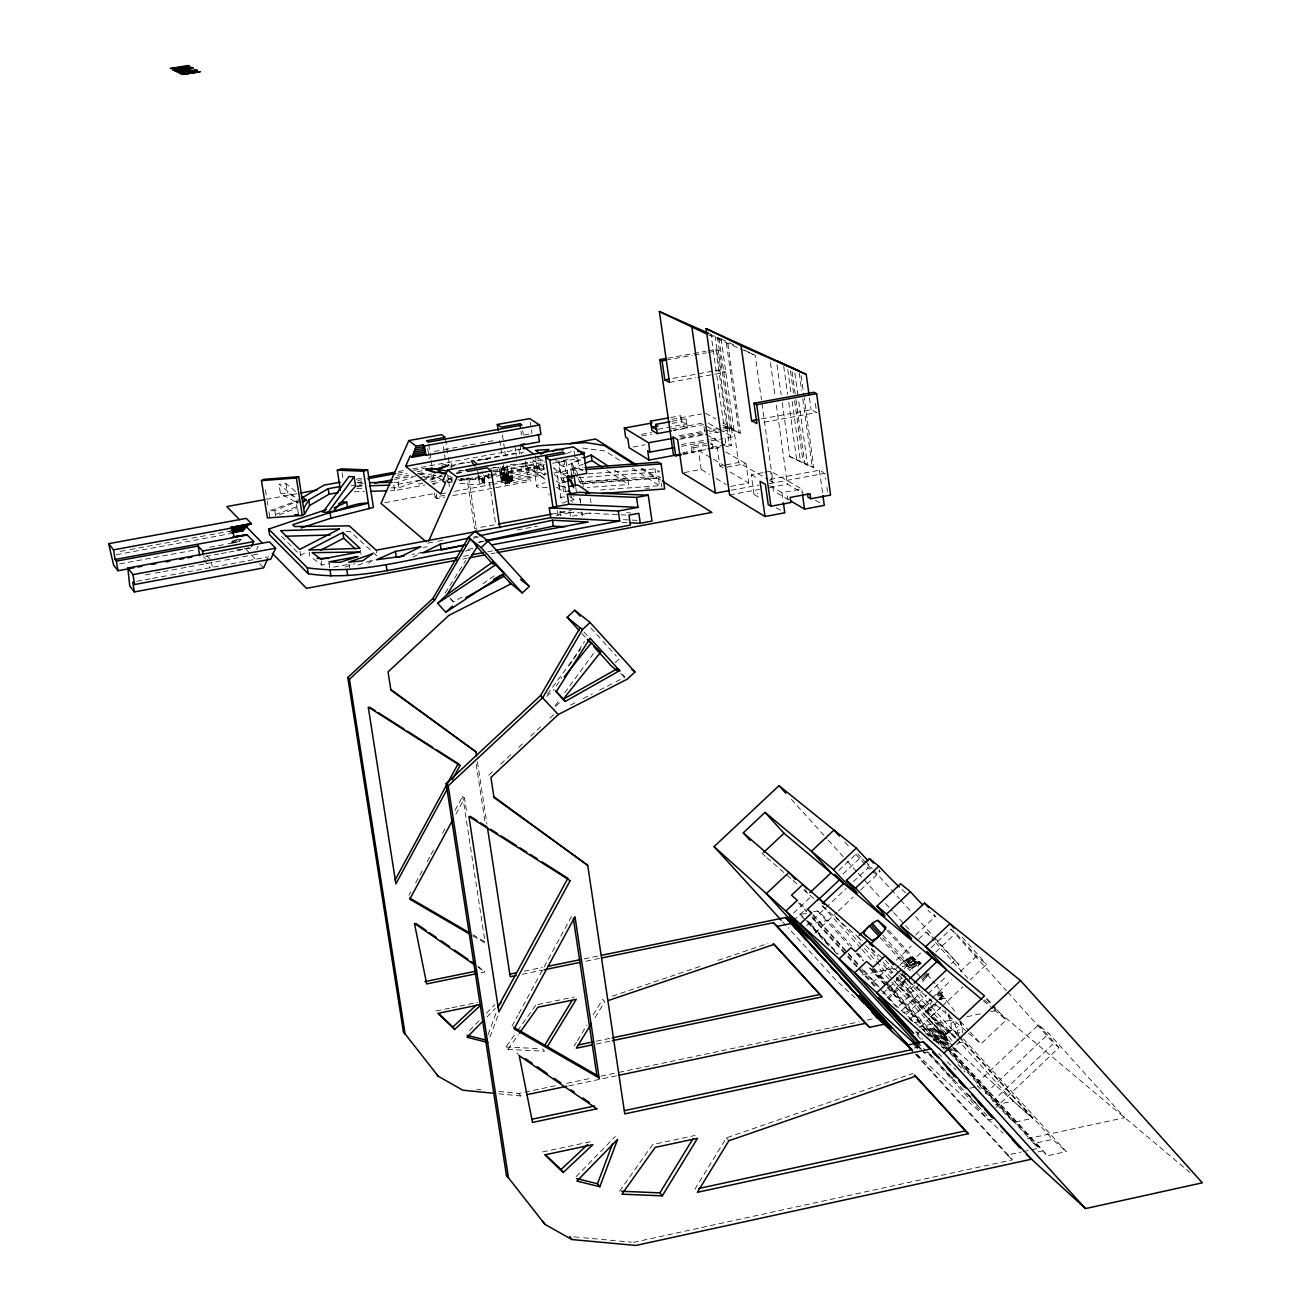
<?xml version="1.0" encoding="UTF-8"?>
<svg xmlns="http://www.w3.org/2000/svg" width="1311" height="1311" viewBox="0 0 1311 1311"><rect width="100%" height="100%" fill="white"/><g stroke="black" fill="none" stroke-linecap="round" stroke-linejoin="round"><path stroke-width="0.75" stroke-dasharray="5 3.75" d="M461.587 481.071L461.603 480.006L458.129 479.728M464.34 479.957L464.356 478.892L458.735 478.318M835.025 916.078L947.05 1039.361L944.739 1033.691L940.593 1032.265C936.283 1028.201 928.975 1027.955 923.173 1029.414L928.499 1035.264M461.488 479.728L461.521 478.662M498.819 467.306L501.638 480.924L505.472 484.038L512.798 480.711L511.126 465.831L542.525 460.063L543.95 469.633A7.358 1.377 79.6 0 1 544.163 474.926L540.394 472.304A7.358 1.36 79.6 0 1 539.329 468.388L537.789 458.539M229.917 530.939L230.408 533.643L116.023 554.75M505.472 484.038L503.899 467.519L502.26 466.355L503.785 476.401A5.899 1.049 79.6 0 1 503.571 480.858L484.136 483.48A5.146 0.901 79.6 0 1 482.579 478.695L482.382 477.384L489.921 475.926M459.915 483.726C464.438 482.628 483.874 488.315 484.349 479.515L481.727 479.957L482.579 477.614L464.356 478.892M451.41 479.842L451.492 478.777L448.362 478.105M500.72 466.945L503.522 480.563L507.373 483.677L505.817 467.175L511.126 465.831M936.529 994.639L940.167 993.23L941.396 993.902L939.725 998.195L941.183 999.785L942.658 997.294L942.33 994.918L937.857 996.098L936.529 994.639L935.169 995.655M488.069 1034.559L496.41 1012.256M489.953 1036.968L498.999 1012.764M888.547 930.171L919.24 964.077L917.176 967.879M256.661 549.358L258.103 546.097M929.106 973.073L922.633 981.595M933.498 1039L940.593 1032.265L945.149 1034.625L926.582 1011.797L931.433 1001.833M408.966 895.266L410.9 891.726M415.685 882.877L422.404 870.488M427.206 861.638L430.074 856.329M431.04 854.559L433.925 849.249M442.544 833.321L445.429 828.028M455.032 810.329L462.701 796.17L464.553 798.153L466.995 814.147M455.9 814.115L464.553 798.153M511.978 1026.202L517.763 1015.55M518.73 1013.764L538.985 976.466M539.952 974.679L571.776 916.061M241.24 538.837L240.142 540.689L232.178 542.656L239.847 541.23M574.3 1045.801L576.398 1042.36M577.446 1040.639L586.902 1025.169M593.211 1014.861L602.667 999.392L604.748 1001.719L593.162 1020.663M694.863 1189.323L726.327 1137.882L912.866 1073.463M445.166 593.014L465.733 560.518M556.29 686.046L561.731 677.459M569.335 665.447L584.559 641.407M619.562 1191.175L652.731 1144.487L694.994 1135.457M542.574 1048.767L544.557 1051.193L507.914 1049.423L505.997 1046.997L516.354 1032.429M517.517 1030.807L535.92 1004.914M507.914 1049.423L518.287 1034.821M555.159 705.744L559.912 699.271M564.664 692.814L594.342 652.354M547.342 694.289L580.675 649.027M942.183 1033.117L923.075 1012.977L943.346 1033.953L949.656 1032.085L941.118 1032.822L944.739 1033.691L942.658 1034.494L945.805 1034.92L944.51 1036.575L946.001 1035.329L945.772 1037.968L946.526 1036.444L947.05 1039.361L946.886 1038.115M935.153 1004.046L926.582 1011.797L923.944 1008.847L931.384 999.851M938.594 999.474L939.725 998.195M576.053 1176.655L615.318 1136.457M469.485 1030.528L480.776 1019.008M486.43 1013.256L494.902 1004.603M486.889 1017.057L495.378 1008.405M910.703 969.566L909.736 970.484L907.736 968.272L914.865 962.946L919.29 961.471L921.305 963.683L916.864 965.158L910.703 969.566L904 961.192L910.965 957.014L919.29 961.471M956.702 1044.801L959.652 1041.999M968.583 1033.183L980.939 1043.933L1006.225 1019.974L996.721 1009.437M976.793 1083.361L1038.476 1024.874L1048.849 1033.445L1124.674 1117.66L1026.71 1138.931M985.298 1093.718L1048.849 1033.445M992.427 1101.519L1053.765 1043.327L1058.96 1047.62L995.95 1107.418M915.586 935.071L935.218 916.536M872.536 982.644L890.382 965.781M896.331 960.16L911.211 946.116M918.65 939.086L926.09 932.055L935.038 939.446L958.898 964.617L955.981 967.387M912.735 967.846L904 961.192L891.021 973.385L881.713 963.143M904.279 968.485L921.846 951.884M904.836 971.009L896.134 979.219L923.944 1008.847M882.811 993.427L902.689 974.647L906.245 977.744M931.056 947.853L950.901 929.106L955.801 933.088L976.58 956.145L986.593 964.306L970.238 979.792M898.15 981.431L906.835 973.221M906.016 978.743L893.971 990.133L887.432 984.332M906.311 978.793L901.935 982.939L896.478 978.17M887.498 997.622L907.441 978.776L912.669 984.545M935.89 951.884L955.801 933.088M901.788 984.627L907.31 979.415M888.039 999.179L907.9 980.399L902.558 974.384M937.545 1001.26L926.992 1011.24L907.212 989.379L913.161 983.758M919.699 984.364L910.932 992.656L908.916 990.428L914.767 984.905M901.739 1010.568L922.19 991.231M951.425 963.601L954.342 960.832M906.147 1014.501L926.664 995.115M928.122 993.722L947.181 975.712M930.531 999.146L922.207 1007.028L897.216 984.512M910.063 1019.057L931.056 999.49M932.236 998.081L951.458 979.907M960.324 971.533L976.58 956.145M951.999 1040.459L926.533 1010.83L934.596 1003.194M919.65 1027.627L940.479 1007.93M941.97 1006.52L962.798 986.822M916.864 1034.526L921.059 1030.544M793.499 913.079L811.902 895.757M838.778 870.455L857.148 853.15L861.065 857.492M793.335 920.764L806.118 908.736M843.022 873.995L860.032 857.968M806.593 925.746L846.119 888.497M853.445 881.598L868.095 867.816L870.963 870.143M814.836 933.137L836.942 912.309M838.417 910.916L853.15 897.035M860.508 890.103L880.025 871.815A23.844 1.245 46.8 0 1 878.78 870.979M927.959 1012.387L936.038 1004.783M546.72 696.37L554.127 689.488M555.733 706.236L560.174 702.09M488.806 775.211L493.297 771.032M500.753 764.067L512.699 752.924M518.681 747.352L524.646 741.78M530.627 736.192L542.574 725.049M550.046 718.084L554.52 713.905M615.301 662.612L619.054 659.105M940.823 1007.372L931.236 1016.058L955.326 1037.28L926.533 1010.83M945.018 1034.821C956.145 1030.495 949.803 1017.205 944.854 1010.502M368.538 563.238L373.422 559.682L356.936 565.533M482.989 583.788L496.066 574.464M958.734 1035.772L954.949 1024.448L956.391 1023.449M948.164 1016.074L949.606 1015.075M949.41 1018.663L950.852 1017.68M956.456 1027.611L957.899 1026.644M501.015 479.17L508.307 475.221L506.816 466.192M950.344 1021.105L951.802 1020.155M957.587 1030.561L959.046 1029.61M950.983 1023.383L952.442 1022.449M958.357 1033.281L959.816 1032.347M505.718 483.087L512.88 478.499L505.751 480.875M501.638 480.924L508.848 477.22L508.307 475.221L500.622 477.778M505.571 483.792L512.863 480.105L507.619 482.743M944.789 1033.838L946.198 1032.986M948.197 1032.675L950.885 1030.839M502.523 477.417L508.078 474.14L539.329 468.388M501.212 479.81L508.57 476.254L502.916 478.826M507.668 480.531L512.814 477.548L505.653 479.465M269.689 516.632L268.804 511.044L274.769 510.602L299.301 500.655L278.981 484.169L285.962 483.661L296.876 492.543M512.863 480.105L505.653 483.48M462.078 597.046L453.344 601.946L449.247 597.488M512.896 479.367L505.751 482.628M540.394 472.304L509.143 478.073L501.834 481.383M508.307 475.221L500.818 478.499M281.504 536.346L300.58 555.307L306.004 552.488M507.472 483.448L512.798 480.711L508.848 477.22L501.425 480.4M512.88 478.499L505.784 481.514M570.531 705.072L575.971 702.27M583.231 698.55L592.293 693.896M599.553 690.176L614.072 682.72M615.875 681.802L624.954 677.148L618.546 670.101M507.554 479.105L512.699 476.499L505.456 477.909M412.867 557.044L421.896 552.57L412.08 554.406M946.64 1033.379L949.623 1031.806M503.522 480.563L509.143 478.073M512.814 477.548L505.718 480.187M539.1 467.273L507.865 473.025L501.982 475.09L508.078 474.14L500.425 477.007M563.664 460.751L558.093 463.16L563.402 466.749L585.394 458.145L580.101 457.047M566.565 453.639L573.989 450.443L574.808 455.949M507.373 477.565L512.552 475.401L543.95 469.633M503.113 479.465L508.848 477.22M577.332 477.204L572.268 468.388L583.051 464.16M568.073 459.047L562.583 461.193L563.402 466.749M572.268 468.388L571.449 462.816L582.231 458.588M279.243 514.83L297.138 507.963L296.253 502.408L280.472 493.51L278.981 484.169M943.723 1035.706L945.805 1034.92M275.294 514.584L297.695 506.39L296.827 500.835L268.804 511.044M430.155 480.039L441.463 475.991M419.881 477.876L431.188 473.845M450.05 467.142L463.242 462.455L469.305 462.406M390.924 487.889L398.937 487.774L423.584 479.007M425.469 478.335L434.957 474.959M394.087 482.301L398.085 482.251L417.045 475.516M418.946 474.844L426.534 472.157M512.699 476.499L505.571 478.695M612.286 996.147L700.713 966.207M718.002 960.357L767.984 943.445M345.039 567.007L354.724 563.746M508.078 474.14L500.261 476.237M499.802 473.812L538.919 466.159M512.552 475.401L505.341 477.106M633.475 1242.369L1012.534 1159.809L916.16 1054.142M883.221 991.591L895.593 1005.193L936.988 1042.229L942.216 1041.016L1047.44 1155.745L1066.351 1151.615L963.454 1038.836M873.126 968.616L1007.127 1115.956L1014.14 1122.282L1032.658 1118.283L958.898 1037.034M947.984 1049.013L1033.871 1143.471L1052.635 1139.39L1066.351 1151.615M915.422 1054.208L1007.405 1155.04L1021.253 1152.041M1023.235 1151.599L1039.049 1148.157L934.35 1034.018L953.359 1029.987L962.012 1037.575M1038.23 1151.861L1042.196 1150.992M969.698 1088.261L975.122 1087.098M995 1105.026L1013.305 1101.093L1032.658 1118.283L950.524 1045.293M992.345 1119.152L988.658 1119.938L927.106 1052.389M473.713 537.018L477.646 536.183M479.203 541.967L483.218 541.115M933.924 1029.02L952.982 1049.98L958.39 1052.307L953.097 1046.457M542.623 1151.943L590.655 1141.701M928.204 1052.323L951.065 1077.429L956.456 1076.282M914.472 1022.678L920.24 1021.466L885.925 983.725M918.913 1026.857L952.868 1019.679M966.862 1016.73L980.841 1013.78M990.821 1011.666L996.819 1010.404L992.837 1005.996M933.235 1039.656L939.25 1038.394M933.17 1040.606L942.92 1038.541L949 1043.949M958.669 1042.999L966.338 1041.376M498.835 1091.457L518.779 1093.456L556.831 1085.442M566.844 1083.328L590.884 1078.281M600.897 1076.167L616.924 1072.791M618.923 1072.382L859.262 1021.793M867.276 1020.122L873.29 1018.844M903.164 1012.567L908.884 1011.355L920.24 1021.466M498.737 1093.767L520.713 1095.963L524.711 1095.111M568.794 1085.836L616.891 1075.708M862.13 974.909L892.119 968.649M902.132 966.568L920.125 962.815M596.243 1041.213L612.221 1037.87M596.325 1044.031L610.32 1041.114M808.035 921.518L810.755 923.944L828.273 920.338L851.609 946.001M436.137 1010.978L449.984 1008.126M451.951 1007.717L457.883 1006.487M459.866 1006.078L477.646 1002.423M537.838 1004.521L574.234 996.983M481.039 972.795L484.923 971.992L478.007 966.24M524.253 971.172L542.197 967.485M584.1 958.882L598.062 956.014M828.88 946.001L800.185 914.521L811.771 912.145M813.705 911.751L817.556 910.948L828.273 920.338M522.171 974.286L542.098 970.189M585.968 961.192L599.914 958.325M491.805 475.549L501.228 473.713L500.146 466.454M481.727 479.957L484.218 482.645M481.973 480.924L482.907 482.89L483.103 480.76L484.464 480.514M482.219 481.76L484.496 481.366M482.481 482.382L484.48 482.038M482.71 482.776L484.382 482.481M423.174 547.523L427.189 546.769M473.238 538.182L479.252 537.051M517.288 529.955L537.313 526.235M731.325 490.216L759.102 485.037M769.377 483.677L824.996 473.287L825.832 479.351M333.617 567.106L350.906 563.877M729.604 494.968L759.479 489.396M769.442 487.528L787.354 484.185L803.184 493.264M478.433 542.475L484.415 541.361M762.871 472.632L751.269 474.795L754.038 494.444L757.889 493.706M467.978 549.342L473.959 548.211M465.356 551.062L471.354 549.932M770.049 485.725L781.995 492.69L801.775 489.003L802.316 493.018M463.488 556.339L469.518 555.208M487.626 551.833L493.657 550.702M463.029 559.027L467.044 558.273M491.133 553.75L495.148 553.013M119.596 563.927L195.831 549.833M209.858 547.244L225.918 544.278M227.917 543.901L231.932 543.164L231.015 537.461M232.244 543.115L239.602 541.754M236.357 550.128L242.289 549.03M244.256 548.654L252.171 547.195M205.532 556.454L219.33 553.897M221.297 553.537L227.213 552.439M229.179 552.078L250.86 548.064M557.109 487.397L563.648 491.953L568.466 491.051M684.309 472.566L701.172 469.436L709.546 474.484M707.825 448.723L717.183 447.002L719.87 465.979L738.552 462.504L767.836 479.465M145.357 574.923L153.305 573.448M155.288 573.087L161.253 571.973M163.236 571.612L179.132 568.663M181.115 568.286L187.08 567.188M189.063 566.811L197.027 565.336M199.01 564.975L204.975 563.861M206.958 563.501L222.854 560.551M224.836 560.174L240.732 557.241M242.732 556.864L250.68 555.389M252.662 555.028L258.628 553.914M726.9 467.158L746.025 463.619L748.761 483.022L729.637 486.578M136.721 581.347L150.699 578.741M152.699 578.38L168.677 575.414M170.676 575.037L268.509 556.864M764.805 472.271L770.606 471.19L801.775 489.003M560.469 515.862L559.895 511.945L563.796 511.224M494.313 524.81L474.566 528.48L466.945 478.023M551.587 514.141L571.334 510.471M556.126 515.256L573.53 512.027M427.779 543.147L435.809 541.64M437.825 541.263L443.855 540.148M572.514 516.173L590.474 512.814M769.967 479.449L819.424 470.223L823.603 472.534M313.067 558.519L321.9 565.09L329.553 563.664M356.281 479.236L362.311 478.138M398.478 471.501L404.509 470.403M412.539 468.928L521.057 449.067M672.019 421.372L686.095 418.799L687.423 428.058L673.346 430.647M357.887 480.514L361.852 479.777M397.594 473.238L405.525 471.78M413.473 470.321L425.387 468.142M441.266 465.241L447.215 464.143M672.068 423.437L682.081 421.601L686.194 423.961A7.112 1.54 79.6 0 0 686.095 418.799M296.925 493.723L266.854 499.229L265.33 489.249M357.067 482.694L363.081 481.596M397.151 475.352L407.18 473.517M417.193 471.681L425.223 470.207M451.279 465.438L469.322 462.127M477.335 460.653L523.433 452.213M657.909 429.303L686.194 423.961M351.102 485.824L363.163 483.612M395.299 477.712L409.36 475.139M417.406 473.664L425.436 472.189M356.756 486.348L364.704 484.906M394.464 479.433L412.326 476.172M420.257 474.713L426.222 473.615M641.472 434.334L651.37 432.515M671.166 428.877L702.843 423.076M641.784 435.989L651.78 434.154M673.739 430.123L703.712 424.633M423.977 477.433L435.94 475.237M457.883 471.223L461.882 470.485M419.913 480.252L393.775 485.054L394.627 490.593L424.78 485.054M421.929 479.892L440.021 476.565M456.097 473.615L464.143 472.124M761.494 418.881L811.099 409.769L816.638 412.588L762.871 422.47M503.899 467.519L505.817 467.175M679 435.776L720.984 428.074M722.984 427.697L728.998 426.599L733.865 429.303L709.792 433.728M422.83 483.333L418.848 484.07L418.275 480.383M430.811 481.874L452.737 477.843M492.625 470.502L508.57 467.568L492.395 467.699M446.772 480.121L452.803 479.023M493.051 471.616L543.377 462.373M680.098 436.973L707.711 431.893M709.677 431.532L721.509 429.369M723.475 429.008L731.358 427.55L732.669 436.874L724.786 438.316M432.827 483.579L440.857 482.104M442.872 481.727L452.918 479.875M495.116 472.124L533.315 465.094L546.277 474.074M633.131 447.002L645.11 444.79M681.048 438.185L705.007 433.777M679.688 439.267L707.776 434.105M447.444 482.612L451.41 481.874M459.342 480.416L489.085 474.943M491.068 474.582L544.589 464.733M552.521 463.275L577.758 458.637L579.183 468.355L583.723 471.37M499.933 474.631L507.865 473.025L501.703 473.468M484.398 483.612A5.146 0.901 79.6 0 0 484.562 479.744L484.349 478.433L503.539 474.893M681.278 444.544L708.972 439.447M710.939 439.087L718.854 437.628M681.441 446.314L709.022 441.217M711.004 440.857L722.82 438.677M120.186 551.39L128.15 549.915M130.133 549.555L154.026 545.147M156.009 544.786L171.938 541.853M173.921 541.476L189.849 538.542M191.832 538.182L207.761 535.249M209.744 534.872L231.637 530.84M384.844 502.703L436.596 493.165M503.309 464.455L505.702 480.432L538.067 474.467L545.753 479.826M691.356 446.264L693.716 447.657L694.388 452.393L692.028 451L691.356 446.264L706.252 443.528M440.627 493.903L446.592 492.805M454.54 491.346L490.33 484.742M492.313 484.382L545.999 474.484M553.947 473.009L579.183 468.355M693.716 447.657L712.365 444.216L713.037 448.952L718.625 447.92M566.057 461.39L567.794 473.091L565.598 471.616L560.78 472.501L553.586 467.601M434.465 493.034L435.088 497.066L450.034 494.296M505.702 480.432L509.668 483.3L528.235 479.875L530.25 481.317L527.464 462.603L522.81 463.455L545.687 479.416M565.533 491.527L562.943 473.992L567.794 473.091M682.703 452.705L692.028 451M728.998 426.599L731.653 445.511L729.227 444.134L710.644 447.559L713.037 448.952M435.088 497.066L436.94 498.541L444.888 497.066M452.819 495.607L530.25 481.317M701.172 469.436L698.468 450.443L705.957 449.067M682.605 453.852L720.165 446.92M683.178 454.458L694.388 452.393M726.065 446.543L731.653 445.511M235.701 539.87L239.389 539.182M232.129 542.164L232.047 541.099L240.831 539.476M232.08 541.64L240.47 540.099M669.495 382.402L695.649 377.666M697.649 377.306L725.819 372.193L720.968 369.702L714.954 370.784M434.252 451.426L442.249 449.968M444.232 449.607L450.23 448.509M452.229 448.149L460.21 446.69M462.209 446.33L468.191 445.232M470.19 444.871L478.171 443.413M480.17 443.036L486.168 441.954M488.151 441.578L496.148 440.135M524.089 435.023L530.086 433.925M670.593 417.521L680.606 415.685A7.112 1.54 79.6 0 0 682.081 421.601M671.838 419.373L701.549 413.932M667.807 358.132L705.859 351.282M707.858 350.906L715.872 349.463L718.281 350.676L720.968 369.702M666.119 360.083L692.192 355.379M694.207 355.019L706.236 352.839M708.251 352.479L718.281 350.676M672.854 378.42L712.938 371.144M490.74 468.388L498.426 467.027M914.095 1047.981L920.879 1047.047M461.603 480.006L482.825 478.712L481.776 471.616M464.274 470.682L458.948 471.026M461.521 472.484L454.95 472.91M571.547 474.435L570.695 468.699L582.92 467.798M570.695 468.699L573.268 470.42L583.477 469.666M280.472 493.51L287.437 493.002L296.188 497.951M588.098 473.828L655.025 468.896L659.679 471.813L578.217 477.794M296.253 502.408L301.464 502.031M578.921 481.907L658.171 476.106L660.515 477.581L581.084 483.382M579.544 476.827L582.576 482.087L627.789 478.777L628.625 484.496L587.344 487.512M583.411 483.808L656.401 478.466L655.025 468.896M600.635 489.97L659.548 485.693L658.171 476.106M645.602 488.364L649.682 488.069M357.411 486.135L363.475 485.955M488.02 459.522L478.204 459.817L515.797 453.229L516.616 458.703M510.454 464.389L524.203 463.996L521.172 461.882M354.232 491.772L364.327 491.478M390.596 490.724L394.627 490.593M358.018 482.841L362.033 482.792M356.871 488.364L362.885 488.282M346.17 531.643L350.217 531.594L377.126 556.11L376.208 550.194M582.526 448.067L605.092 451.033L622.102 461.865M941.019 1032.314L941.937 1032.331M626.625 512.748L630.706 512.945M559.895 511.945L629.001 515.157M623.462 519.697L637.736 520.369M621.971 522.368L628.067 522.663M505.997 1046.997L540.542 1048.669M923.55 1052.094L930.335 1052.815M573.71 1236.847L581.674 1237.584M583.674 1237.764L599.602 1239.239M601.602 1239.419L617.53 1240.894M619.529 1241.075L631.476 1242.189M476.909 1089.277L480.891 1089.67M946.657 1048.161L941.773 1047.292L925.14 1029.004M477.614 470.911L478.548 478.318L484.185 478.449L483.644 474.91M447.231 481.53L450.115 482.301M448.411 475.844L450.837 476.63M915.848 965.715L906.884 959.062L915.848 962.471L917.847 964.667M439.873 475.369L442.528 476.385M882.86 935.153L905.442 960.062L913.849 963.503M722.803 425.141L740.453 433.302L727.605 341.925M718.952 338.107L731.849 429.549L740.453 433.302M782.257 402.674L789.746 456.507L813.82 467.503L804.167 397.61M795.957 399.626L804.807 463.586L813.82 467.503M789.746 456.507L807.543 465.094L798.415 399.003M706.482 332.42L715.052 336.206L727.933 427.37M725.868 341.171L717.494 337.402L730.374 428.73M721.411 339.303L711.07 334.747L724.016 426.436L734.307 430.926L731.849 429.549M708.694 334.895L738.486 348.038M740.354 348.857L753.383 354.609M918.798 964.29L916.799 962.077L908.31 958.21L915.848 962.471M916.799 962.077L909.67 957.522L918.536 961.569L920.535 963.782M441.184 479.433L433.843 475.287M906.884 959.062L914.865 962.946L916.864 965.158M729.326 342.777L734.521 345.301M744.877 350.365L755.251 355.428L761.445 399.789M503.571 480.858L503.26 480.695A5.899 1.049 79.6 0 1 501.474 475.221L501.228 473.713M909.67 957.522L919.699 963.978M804.807 463.586L807.543 465.094M705.498 413.211L715.855 418.946M722.738 422.765L731.358 427.55M910.735 965.65L905.442 960.062L914.816 966.354M708.53 423.306L717.15 428.156M718.87 429.123L732.669 436.874M707.219 426.616L717.756 432.564M706.76 434.777L719.067 441.807M720.821 442.807L726.097 445.822L724.786 436.53M815.491 500.327L820.752 503.358M687.423 428.058L681.917 424.895L680.606 415.685M709.972 442.839L712.365 444.216M725.671 451.885L746.025 463.619M769.557 480.449L772.998 482.448L761.724 401.805M472.779 934.71L485.021 941.839L462.701 796.17M472.878 935.923L486.905 944.084M751.269 474.795L758.102 478.777M788.96 499.95L773.359 490.822L770.606 471.19M698.468 450.443L711.84 458.309M713.528 459.292L725.229 466.175M719.87 465.979L723.279 467.978M730.063 471.993L748.761 483.022M754.038 494.444L760.872 498.508M776.243 507.701L784.797 512.798M716.248 478.515L726.294 484.562M887.055 930.63L910.965 957.014L918.536 961.569M641.784 468.125L660.597 480.006M641.276 468.912L656.401 478.466M632.328 468.355L659.548 485.693M614.498 470.157L627.789 478.777M606.993 470.387L628.625 484.496M574.693 456.605L577.758 458.637M555.454 460.145L558.47 462.193L559.912 471.911M562.943 473.992L567.335 476.975M536.838 456.916L544.507 462.144M553.75 468.453L556.7 470.469L559.502 489.429L556.552 487.364M544.18 467.617L532.495 459.571L533.315 465.094M554.192 474.5L565.877 482.546M478.204 967.371L484.923 971.992M555.995 480.809L565.713 487.545M569.728 496.574L574.267 499.753L573.71 495.902M488.757 473.926L493.051 477.057L488.446 477.876L485.545 475.746M905.442 960.062L913.767 967.076M880.042 937.529L902.623 962.421L908.703 967.354M872.405 871.323L876.715 874.83M620.48 673.477L624.954 677.148M984.364 999.965L990.592 1005.176M992.148 1006.487L1189.913 1172.395M983.299 1000.703L992.476 1008.405M994 1009.699L1006.225 1019.974M910.965 957.014L919.24 964.077M902.492 974.942L905.229 977.318A12.045 4.523 -42.4 0 0 906.524 976.826M765.345 856.394L759.544 850.724M766.886 857.738L791.565 879.206M793.122 880.55L797.744 884.581M803.922 889.94L808.543 893.971L804.626 889.661M809.919 895.167L814.065 898.772M822.669 906.262L862.359 940.774M871.471 948.705L883.483 959.16M894.004 968.305L898.51 972.221M900.002 973.516L907.9 980.399M909.097 981.431L967.043 1031.839M907.212 989.379L910.932 992.656M955.145 1038.033L908.49 996.917L897.068 1007.717L881.91 991.067M948.541 1043.54L878.386 967.551M954.179 1048.554L958.39 1052.307M800.185 914.521L802.889 916.93M942.216 1041.016L947.165 1045.441M909.015 1018.418L911.997 1021.089M925.451 1033.134L929.925 1037.132M916.668 1031.741L918.175 1033.101M947.197 1061.926L955.981 1069.842M950.344 1041.95L946.87 1038.738M1033.871 1143.471L1039.049 1148.157M916.405 1045.375L925.205 1053.372L918.372 1045.883M951.065 1077.429L956.932 1082.771M970.763 1096.979L966.518 1093.095L978.907 1106.697M899.592 987.15L926.582 1011.797M987.167 1115.759L927.647 1051.356M855.165 997.769L836.123 980.333L788.124 927.762M916.684 1054.077L1003.095 1133.163M904 961.192L911.702 968.682M1007.405 1155.04L1012.534 1159.809M923.075 1012.977L943.035 1033.789M246.107 549.375L250.155 553.635M251.499 555.061L258.251 562.173M259.594 563.599L263.642 567.876M908.916 990.428L896.577 977.039M449.722 597.619L455.179 603.584M800.021 903.328L806.904 910.866M812.394 916.913L846.742 954.637M848.119 956.145L876.961 987.838M798.333 902.705L806.527 911.719M811.984 917.716L846.152 955.227M847.512 956.735L876.207 988.232M915.815 1031.757L922.649 1039.246M917.29 1035.477L921.092 1039.639M810.755 923.944L830.027 945.084M831.403 946.591L838.27 954.146M806.675 920.306L829.994 945.903M831.371 947.411L836.86 953.425M917.503 1042.032L925.73 1050.881M806.97 921.141L828.896 945.182M834.37 951.196L837.106 954.211M916.209 1042.327L921.338 1047.964M914.963 1042.671L921.092 1049.406M913.964 1043.261L919.322 1049.144M914.16 1045.096L917.995 1049.292M782.634 921.748L786.747 926.254M940.937 993.394L956.391 1013.321M940.167 993.23L942.904 996.245M939.118 993.377L940.479 994.869M941.232 995.721L942.658 997.294M937.889 993.869L939.217 995.328M940.626 996.917L942.068 998.49M953.359 1029.987L1052.635 1139.39M902.099 974.434L958.325 1036.378M885.318 960.111L889.448 964.667M890.824 966.174L897.707 973.762M898.904 975.073L955.522 1037.46M956.686 1038.771L1013.305 1101.093M583.969 632L587.82 636.261M871.143 949.033L877.829 956.407M883.188 962.307L895.233 975.564M857.771 936.791L864.424 944.117M865.752 945.575L880.386 961.684M581.953 633.557L585.984 637.998M938.496 1030.397L951.77 1044.998M938.266 1030.626L948.803 1042.229M954.08 1048.03L958.03 1052.389M936.89 1029.954L948.64 1042.9M953.867 1048.636L956.473 1051.52M935.464 1029.43L948.361 1043.622M822.112 905.639L860.934 948.345M861.917 949.426L873.224 961.881M932.318 1028.742L949.672 1047.833M948.541 1046.948L1047.44 1155.745M930.63 1028.594L948.902 1048.702M934.35 1034.018L946.608 1047.505M874.388 968.6L888.153 983.725M888.743 984.381L1014.14 1122.282M928.86 1028.594L945.28 1046.653M927.041 1028.725L944.281 1047.686M858.459 953.539L863.949 959.586M872.192 968.632L884.548 982.218M856.853 953.13L863.687 960.668M870.422 968.075L944.395 1049.39M958.079 1064.434L964.912 1071.956M977.219 1085.475L982.693 1091.506M817.556 910.948L848.905 945.428M856.444 953.671L862.54 960.406M869.357 967.895L936.988 1042.229M922.469 1029.233L925.156 1032.199M909.588 1017.713L913.718 1022.236M813.099 914.57L858.476 964.404M863.982 970.451L881.844 990.084M938.725 1053.487L941.445 1056.469M812.984 915.34L847.463 953.228M848.528 954.392L861.245 968.354M862.212 969.419L881.353 990.46M926.221 972.631L928.237 974.86M925.648 973.581L927.664 975.81M939.151 999.785A8.358 3.196 -42.4 0 0 942.625 992.886L942.068 992.263A8.358 3.196 -42.4 0 0 936.611 993.804M924.976 974.565L926.992 976.777M924.222 975.531L926.254 977.76M923.419 976.515L925.435 978.743M922.534 977.498L924.55 979.727M921.584 978.448L923.616 980.677M960.504 1021.384L968.682 1030.397M970.042 1031.904L980.939 1043.933M882.762 937.758L912.292 970.419M917.012 987.101L922.272 992.902M590.851 628.002L601.585 639.85M602.929 641.341L616.367 656.139M865.506 861.13L872.274 868.636M873.634 870.143L889.874 888.137M891.218 889.628L899.346 898.625M900.706 900.133L910.178 910.637M915.586 916.635L933.186 936.12M934.546 937.627L958.898 964.617M862.359 858.934L866.276 863.277M867.587 864.719L874.109 871.946M987.199 998.9L995.36 1007.93M844.907 842.121L850.364 848.168M855.821 854.215L868.095 867.816M926.09 932.055L934.153 940.987M935.497 942.478L967.633 978.072M986.2 998.638L991.509 1004.521M791.32 799.284L826.831 838.581M828.208 840.089L845.972 859.737M847.332 861.245L856.886 871.831M858.263 873.339L880.123 897.527M885.58 903.574L892.414 911.129M893.774 912.636L908.802 929.253M962.176 937.201L986.593 964.306M1038.476 1024.874L1058.96 1047.62M950.901 929.106L1006.389 990.723M1007.749 992.23L1053.765 1043.327M210.153 559.469L206.712 555.618L207.351 559.486M726.327 1137.882L728.9 1140.75M203.549 556.814L205.614 559.125M203.647 560.076L210.235 567.532M917.159 973.204L920.486 977.137M927.336 974.532L934.989 983.709M936.251 985.233L942.625 992.886M517.042 1052.897L519.205 1055.617M518.779 1093.456L520.713 1095.963M959.718 1021.122L961.963 1026.48L962.454 1032.74M960.422 1023.678L961.405 1024.973M948.279 1013.878L954.949 1024.448M571.449 462.816L578.528 475.09M578.348 478.974L581.379 484.267M960.127 1020.925L961.225 1023.809M483.218 480.695L482.759 478.679L483.103 480.76M211.612 562.698L212.251 566.598M274.769 510.602L275.654 516.19M267.231 501.13L267.854 505.096M329.143 563.861L329.766 567.827M321.277 561.141L321.9 565.09M309.117 552.013L309.74 555.913M297.663 508.947L298.547 514.535M299.957 551.407L300.58 555.307M285.962 483.661L287.437 493.002M360.378 550.259L360.984 554.192M342.089 472.796L343.318 480.645M348.988 564.156L349.611 568.138M398.085 482.251L398.937 487.774M451.181 463.422L452.016 468.879M445.527 439.365L447.969 455.441M448.28 457.441L449.198 463.471M451.328 477.532L452.246 483.562M443.315 446.658L444.232 452.656M444.544 454.655L445.445 460.669M447.575 474.68L449.411 486.692M477.433 761.855L486.938 824.111M428.648 444.15L430.795 458.244M431.106 460.259L432.024 466.306M433.253 474.369L434.793 484.431M436.317 494.509L436.94 498.541M476.188 764.067L485.136 822.734M427.714 448.804L429.254 458.866M431.712 474.943L433.236 485.004M502.457 435.17L504.555 449.214M504.85 451.213L505.751 457.228M506.964 465.258L509.668 483.3M499.72 440.463L500.605 446.461M500.917 448.46L502.113 456.457M488.134 473.91L495.722 524.433M483.841 474.959L484.349 478.433M468.633 477.499L476.581 530.07M557.339 510.667L558.24 516.747M530.316 422.322L531.152 427.91M531.43 429.779L531.971 433.515M535.298 455.867L538.067 474.467M533.872 467.404L536.658 486.234M522.728 430.729L523.286 434.482M520.991 431.253L521.549 435.006M525.449 461.193L528.235 479.875M520.025 444.708L521.417 454.081M518.845 448.952L519.697 454.573M514.862 446.215L516.239 455.54M590.458 498.786L591.032 502.687M582.576 482.087L583.411 487.79M579.97 498.524L580.544 502.392M579.806 498.164L580.658 504.047M581.822 511.88L582.395 515.813M573.268 470.42L573.825 474.254M575.808 487.643L576.643 493.395M570.662 492.575L572.088 502.293M563.877 459.932L565.598 471.616M569.924 512.093L570.498 516.01M559.043 460.816L563.648 491.953M559.043 484.89L561.616 502.228M661.334 483.349L661.891 487.184M715.872 349.463L729.227 444.134M703.974 426.468L704.744 431.942M781.995 492.69L783.109 500.736M726.409 343.236L738.978 432.483M721.116 338.762L738.552 462.504M809.461 397.97L811.099 409.769M819.424 470.223L822.652 493.657M801.119 375.634L803.889 395.611M799.218 372.848L801.693 390.793M802.791 398.773L812.164 466.601M794.81 372.979L798.137 397.004M792.09 371.652L795.679 397.626M790.467 370.866L793.499 392.825M794.613 400.805L803.168 462.685M787.747 369.538L791.074 393.447M792.172 401.412L800.447 461.177M783.716 366.211L787.616 394.267M788.73 402.28L796.777 460.407M776.997 364.802L781.143 394.709M770.458 362.737L775.243 397.151M776.374 405.246L787.354 484.185M787.419 495.853L787.878 499.212M815.36 403.362L816.13 408.901M826.946 487.413L827.503 491.445M478.548 478.318L479.613 483.448L478.499 472.173M475.762 478.646L475.86 479.711M472.927 478.876L472.992 479.941M470.059 478.99L470.108 480.055M467.208 478.99L467.224 480.072M565.287 477.614A25.466 4.638 -8.4 0 1 557.716 478.089M562.648 503.293A14.896 2.802 -8.4 0 1 567.089 501.408M570.449 500.507A14.896 2.802 -8.4 0 1 574.267 499.753M564.959 497A25.45 4.72 -8.4 0 1 556.651 497.18M548.867 494.952A25.45 4.72 -8.4 0 1 549.243 493.968M563.156 486.381A14.896 2.737 -8.4 0 1 567.614 481.301M547.31 487.479A14.552 2.671 -8.4 0 1 536.691 486.61A14.552 2.671 -8.4 0 1 545.081 482.727M544.507 468.584A14.552 2.622 -8.4 0 1 533.888 467.765A14.552 2.622 -8.4 0 1 542.295 463.947M940.774 999.375A6.752 3.163 -40.6 0 1 945.559 1002.407M905.803 892.873A42.083 2.229 46.8 0 1 900.591 888.235M934.202 914.423A24.811 1.344 46.8 0 1 927.926 910.129M878.911 869.685A23.844 1.245 46.8 0 1 880.074 871.373M900.133 965.06A12.012 4.49 -42.4 0 1 902.623 962.421"/><path stroke-width="1.5" d="M446.543 470.977L431.893 468.322L425.665 469.453L433.056 472.026L445.691 473.058M441.84 473.943L442.02 472.91L437.71 469.649L448.755 465.225L436.153 469.174M440.054 472.779L440.234 471.763M438.448 471.534L438.644 470.534M569.924 494.575L567.335 476.975L586.738 473.386L583.87 453.819L573.268 446.904L447.575 469.961L442.741 480.875L445.461 482.972L440.627 493.903L405.64 466.339L410.294 455.802L412.228 457.293L416.161 446.15L423.092 444.888L424.469 445.937L425.911 455.376L540.935 434.367L539.542 424.961L529.759 418.586L497.311 424.485L498.213 430.483M599.815 1186.734L576.922 1181.064L617.661 1139.325L599.815 1186.734L597.505 1183.751L612.466 1144.028M230.769 527.563L251.433 523.613L246.288 518.369L108.666 543.672L113.582 565.041L117.974 570.727L133.919 567.778M251.581 546.441L253.728 541.574L246.763 534.609L244.108 535.494M267.69 558.699L263.642 567.876L134.361 591.933L129.74 585.951L127.839 568.056L269.427 541.853L275.638 548.178L270.771 559.207L134.623 584.509L132.739 582.084L134.361 591.933M497.311 424.485L501.261 427.157L519.877 423.764L521.893 425.092L428.336 442.135L426.501 440.758L445.232 437.35L441.496 434.646L408.803 440.594L381.009 503.408L426.206 541.82M428.582 541.312L457.031 477.122L491.314 470.829L499.852 527.694M395.152 879.894L458.195 763.608L436.137 749.548M447.395 788.829L395.906 883.843L368.26 707.022L460.03 765.526L452.262 779.865M453.016 819.424L409.769 899.199L469.371 933.874M497.721 1007.536L567.876 878.272L542.197 861.982M347.792 677.508L349.447 679.278L405.132 1034.182L403.395 1031.773L347.792 677.508L432.892 598.488L468.469 537.412L475.369 531.021L488.102 541.164L529.283 586.459L522.319 592.933L509.225 582.166M349.447 679.278L434.695 600.127L470.354 538.936L477.384 546.654L446.985 594.637L437.628 603.322L445.838 612.27L504.227 573.628L492.772 561.96L446.985 594.637M446.166 783.601L448.198 785.813L508.521 1178.147L506.39 1175.164L446.166 783.601L540.525 695.6L580.101 627.756M506.39 1175.164L544.95 1224.376L571.973 1239.55L635.851 1245.45L1031.544 1159.203L931.072 1048.849L624.741 1113.875L587.738 865.375L494.001 797.53L490.937 777.39L558.273 714.561L627.346 679.114L634.983 671.986L590.081 622.496L582.412 629.624L542.77 697.616L448.198 785.813M304.545 514.109L298.662 476.712L263.757 479.334L261.463 480.613L267.395 517.943L302.284 515.436L304.545 514.109L309.593 505.522L329.045 494.214L338.238 492.526M303.66 508.504L308.708 499.966L328.176 488.708L339.221 486.676L339.795 490.347M544.688 1045.309L572.12 1000.44M547.719 1046.014L576.266 999.326L537.887 1007.258L519.451 1033.199M591.064 1024.104L576.332 1048.21L592.326 1044.867M621.578 1191.257L659.892 1192.863L692.88 1138.931M662.317 1195.845L697.501 1138.325L655.156 1147.387L621.922 1194.174L662.317 1195.845L659.892 1192.863M251.335 523.826L247.91 525.039L243.19 530.66L231.801 532.774M328.16 512.454L354.134 476.762L348.906 476.548L322.932 512.208C338.385 512.847 352.806 502.228 368.391 503.178L330.028 512.552L292.746 524.679L294.664 526.547L349.316 525.842L376.208 550.194L550.735 517.681L619.71 520.975L618.268 511.028L549.276 507.881L550.735 517.681M591.818 643.734L587.82 639.342L600.585 652.288L563.124 699.337L565.402 701.352L619.661 670.642L590.147 638.146L556.388 691.487L565.402 701.352M564.14 676.951L591.671 642.472M434.154 468.666L430.86 470.354L425.665 469.453L429.844 470.256L426.911 469.24M333.846 510.602L355.609 486.135L354.134 476.762M482.645 1021.384L467.077 1037.263L487.856 1042.54M498.213 1005.521L501.048 1002.636M868.21 860.786A23.844 1.245 46.8 0 1 856.362 848.086L779.029 785.682L714.069 846.644L944.018 1053.077L1020.564 980.595L1202.334 1182.817L1085.508 1208.595L1026.349 1154.45M859.229 935.415L872.241 923.436A12.045 4.392 -42.4 0 1 877.747 920.355L885.875 927.221A12.078 4.408 -42.4 0 1 871.815 940.495L863.769 933.547A12.045 4.392 -42.4 0 1 869.422 925.812L878.714 936.054M910.358 891.677L900.608 883.794L877.026 906.032L886.629 914.062L910.358 891.677A24.811 1.344 46.8 0 0 922.682 904.869M869.93 944.707L880.205 935.022M886.629 914.062A24.827 1.18 46.8 0 0 910.08 938.119A24.827 1.18 46.8 0 0 900.559 925.713L924.534 903.099L1020.564 980.595M909.326 979.055L932.006 957.62L926.811 951.868L936.841 961.684L914.095 983.201M925.14 990.198L946.624 969.894L925.615 946.657L949.983 923.632L954.047 928.155M750.056 840.285L743.271 832.829L765.034 812.378L833.485 869.619L856.362 848.086M809.952 892.644L831.027 872.798L811.476 851.216L833.993 830.043L839.45 836.074M818.228 899.838L839.45 879.861L834.533 874.437L843.694 883.434L822.407 903.459M833.485 869.619A23.86 1.098 46.9 0 0 855.886 892.627A23.86 1.098 46.9 0 0 846.398 880.418L869.472 858.672L878.812 866.21A42.083 2.229 46.8 0 0 899.264 886.99M846.398 880.418L855.575 888.088L878.812 866.21M763.707 852.347L783.994 833.288L981.775 999.424M563.222 1172.509L544.819 1154.86L592.949 1144.601L563.222 1172.509L560.977 1169.559L587.689 1144.487M479.515 1004.767L437.923 1013.354L454.638 1029.43L480.006 1005.75M579.265 630.607L567.155 617.284L574.726 610.238L590.081 622.496M454.638 1029.43L452.819 1027.037L476.647 1004.783M468.469 537.412L481.104 547.637L488.102 541.164M445.838 612.27L452.508 606.075M437.628 603.322L496 564.582M542.738 453.327L548.85 449.476L535.429 450.361L541.214 454.278M303.185 501.9L306.233 500.146L301.546 496.345M301.94 497.885L324.128 485.119L340.204 482.186M552.996 451.312L556.503 449.312L563.189 449.87M261.463 480.613L296.384 477.991L298.662 476.712M493.51 579.413L502.244 574.513L511.159 583.772L448.772 615.465L388.056 671.887L390.891 690.094L475.909 751.809L476.516 755.824M465.684 597.701L504.178 576.103M320.474 550.325L343.728 538.231L355.232 548.867M342.826 532.446L308.822 550.063L360.066 548.309L342.826 532.446L343.728 538.231M469.78 537.871L440.25 544.147L422.535 552.914L464.455 545.097M326.357 509.569L268.673 529.12L269.574 534.822L308.232 573.726C358.444 581.51 408.245 564.844 457.457 557.47M338.73 503.653L342.269 501.949L346.727 502.162L347.595 507.767M334.059 507.898L346.727 502.162M395.447 551.407L376.339 559.781L401.117 556.421L420.995 546.638L395.447 551.407L396.364 557.339L404.23 555.88M584.837 463.438L592.031 460.62L602.011 467.142M580.904 454.048L584.575 452.623L577.528 451.164M584.018 457.9L591.212 455.081L607.845 465.864M437.219 469.502L448.755 465.225M608.599 1000.424L774.211 944.346L822.226 996.819L612.319 1040.688M301.104 527.94L330.913 518.206L373.438 507.439L367.621 469.895L341.466 468.863L337.304 470.19L340.401 490.035M337.304 470.19L363.442 471.223L367.621 469.895M698.845 1188.471L965.322 1130.885L968.337 1133.704L697.37 1192.305L728.9 1140.75L915.783 1076.167L968.337 1133.704M479.613 535.773L552.439 520.254L588.213 521.975L486.414 540.984M465.192 544.966L441.151 550.096L440.25 544.147M485.217 540.689L553.324 526.153L565.238 526.743M532.282 1119.168L594.538 1105.992M912.685 1051.193L907.196 1045.178L923.223 1041.786L931.072 1048.849M624.38 1110.63L912.03 1049.603L907.196 1045.178M526.727 1094.685L566.794 1086.245M618.89 1075.282L865.375 1023.383L869.603 1027.3L885.056 1024.038M578.282 1044.965L592.261 1042.048M612.221 1037.87L819.768 994.508L773.195 943.641M601.913 957.915L773.359 922.698L777.325 926.336L792.975 923.124M424.911 981.611L475.024 971.336M477.155 973.581L426.681 983.922L414.44 923.419L474.844 965.06M510.29 974.04L516.272 972.811M548.195 966.256L580.101 959.701M602.044 955.195L785.584 917.52L884.106 1024.252L910.735 1048.62L903.574 1040.77L907.999 1044.818M516.19 975.515L510.208 976.744L487.545 828.126M544.098 969.779L579.986 962.405M618.268 511.028L637.982 507.357L636.54 497.41L567.319 494.444L568.777 504.26L637.982 507.357M681.31 454.802L675.722 455.835L673.002 436.891L677.672 439.644L682.441 472.91L715.445 493.182L729.342 490.593M268.673 529.12L307.298 567.761C359.378 575.627 410.949 557.912 461.98 550.456M491.936 544.852L619.71 520.975M471.534 554.832L483.595 552.57M495.673 550.325L630.444 525.088L629.001 515.157L638.834 513.306L640.276 523.253L652.009 521.057L648.273 495.214L578.938 492.297L567.319 494.444M457.015 560.141L306.479 588.344L272.311 553.308M469.059 557.896L485.119 554.881M497.148 552.636L711.906 512.404L662.317 481.088M765.001 516.518L760.069 481.301L765.411 484.415L768.23 504.62L770.934 506.243L790.844 502.506L790.14 497.443L810.034 493.723L810.722 498.77L830.584 495.05L816.638 393.677L813.836 392.3L754.038 403.231L756.889 423.584L751.58 420.7L741.043 345.629L706.088 328.635L729.604 494.968L765.001 516.518L784.797 512.798L783.388 502.736M790.68 500.966L804.544 509.078L824.275 505.374L822.931 495.607M108.666 543.672L113.516 549.866L115.106 559.469L116.384 561.108L198.141 546.015L202.615 551.03L253.728 541.574M137.901 567.04L141.899 566.303M151.863 564.451L155.845 563.714M165.809 561.878L169.791 561.141M179.754 559.289L183.753 558.552M187.735 557.814L191.717 557.077M127.839 568.056L133.001 574.611L275.638 548.178M585.722 493.657L589.606 492.936L577.987 485.004A14.896 2.737 -8.4 0 1 570.023 486.152M549.276 507.881L568.777 504.26M636.54 497.41L648.273 495.214M498.262 524.072L551.587 514.141M754.038 403.231L756.709 404.64L816.638 393.677M368.342 477.024L394.464 472.239M523.073 448.69L539.149 445.756L585.804 442.561L604.289 445.527L634.54 464.651M668.594 417.881L650.567 421.175A7.112 1.491 79.6 0 0 652.042 427.107L656.074 429.484A7.129 1.491 79.6 0 0 655.942 424.322L670.019 421.749M367.817 478.695L395.611 473.599M652.042 427.107L658.056 426.009M264.855 499.606L226.77 506.587L239.569 519.73M300.924 492.985L316.967 490.052M569.548 443.757L595.604 438.988L636.654 464.897M374.618 483.087L392.481 479.81M650.567 421.175L651.911 430.401L657.27 433.597L671.347 431.008M553.013 507.554L545.54 457.146L564.91 453.59L562.73 452.148L465.716 469.944L467.716 471.436L487.217 467.847L491.314 470.829M751.58 420.7L757.529 419.602M545.54 457.146L549.85 460.063L583.87 453.819M680.638 454.212L649.011 460.063L629.133 447.723L627.805 438.562L625.642 437.235L624.315 428.074L648.568 442.774L672.215 438.431M231.015 527.366L251.433 523.613M230.556 527.858L248.566 524.547M113.516 549.866L247.91 525.039M232.096 528.415L247.205 525.645M231.916 529.054L246.484 526.366M649.011 460.063L647.667 450.738L649.912 452.115L673.559 447.756M231.949 529.742L245.731 527.202M231.801 530.594L244.944 528.169M233.456 531.234L244.141 529.267M231.9 532.594L243.289 530.496M246.763 534.609L232.834 537.018L247.418 535.052M235.947 536.74L244.6 535.15M115.106 559.469L234.063 537.51L232.522 527.94L231.277 527.284M236.275 536.953L242.158 535.871M424.469 445.937L539.542 424.961M415.308 448.149L423.387 446.69L423.092 444.888M414.522 450.148L423.715 448.477L425.911 455.376M413.817 452.098L424.092 450.23M413.178 453.983L424.485 451.918M412.637 455.786L424.911 453.54M412.228 457.293L425.288 454.901M521.581 444.429L524.679 443.855M405.64 466.339L539.46 441.856L538.346 434.351M624.315 428.074L652.042 422.994M675.722 455.835L673.379 454.425L659.794 359.591L665.791 358.493M659.794 359.591L662.104 360.804L666.119 360.083M662.104 360.804L664.824 379.862L668.839 379.141M191.799 70.63L195.126 70.417L178.607 72.547L180.344 73.383L182.426 73.039L181.049 72.367L197.256 70.204L190.324 70.86M584.952 467.634L658.302 462.193L661.088 463.914L664.693 488.97L601.421 493.526M585.525 469.518L661.088 463.914M302.759 500.409L306.233 500.146M294.729 514.813L298.547 514.535M369.538 485.775L389.744 485.168M370.39 491.297L386.548 490.838M285.552 536.232L330.159 535.003M370.046 482.661L392.071 482.333M317 558.47L328.782 558.339M630.099 522.761L640.276 523.253M494.739 1093.374L462.783 1090.195L438.267 1076.265L403.395 1031.773M576.561 1178.573L597.505 1183.751M467.126 1035.329L485.988 1040.131M431.893 468.322L433.761 469.141L430.909 468.502L431.909 470.174L429.926 468.699L430.86 470.354L428.123 469.01L430.582 470.321M706.088 328.635L798.94 370.849M741.043 345.629L806.216 374.372L808.92 394.037M664.824 379.862L669.495 382.402L659.351 311.51L708.006 332.978M659.351 311.51L706.826 334.076M806.216 374.372L776.44 360.804L789.91 366.867M791.533 367.654L794.253 368.981M704.761 331.667L707.924 333.207M442.02 472.91L443.987 473.976M810.722 498.77L807.969 497.18L807.494 493.821M513.732 1027.234L596.833 1075.184L599.143 1077.953L575.021 916.733L514.125 1028.889L599.143 1077.953M409.769 898.051L469.272 932.678M470.256 816.343L477.106 820.686M480.531 822.866L487.381 827.208M490.806 829.388L497.672 833.73M501.097 835.894L516.501 845.677M519.926 847.856L526.776 852.199M530.201 854.379L537.051 858.721M369.964 707.35L375.061 710.595M378.453 712.758L403.903 728.982M407.295 731.145L432.745 747.385M433.81 472.14L435.154 472.992M567.81 475.336L572.104 478.253L571.547 474.435M520.828 445.265L534.167 454.36M566.909 477.45L571.449 480.531L572.284 486.299M570.793 482.497L572.94 483.972L573.513 487.79M525.465 1058.665L532.2 1063.287M537.264 1066.744L547.359 1073.676M554.111 1078.281L560.846 1082.902M570.957 1089.834L574.316 1092.145M582.74 1097.913L589.475 1102.535M416.029 923.501L426.091 930.433M429.434 932.744L436.137 937.365M441.168 940.823L449.542 946.608M454.556 950.065L467.961 959.308M471.321 961.618L474.664 963.929M568.466 491.051L570.662 492.575M493.51 796.498L587.738 865.375M390.793 689.471L475.909 751.809M428.877 468.879L430.86 470.354M408.803 440.594L416.161 446.15M447.575 469.961L457.031 477.122M520.483 579.347L529.283 586.459M631.804 669.413L634.983 671.986M567.155 617.284L582.412 629.624M477.384 546.654L475.483 545.114L492.887 564.222M600.585 652.288L594.26 646.421M619.661 670.642L617.268 668.692L563.124 699.337L555.405 690.881M617.497 671.019L611.532 666.135L594.047 646.88M900.559 925.713L984.479 995.885L959.144 1019.876L743.271 832.829M432.892 598.488L434.695 600.127M540.525 695.6L558.273 714.561M914.931 1044.048L884.138 1016.025L800.169 923.944L811.738 913.046L807.51 909.326L819.031 898.477L824.537 904.541M875.682 1016.533L881.549 1021.892L789.599 921.141M545.442 1154.647L560.977 1169.559M438.923 1013.649L452.819 1027.037M477.253 464.471L473.517 460.685L471.239 461.111L474.926 465.88M245.272 525.564L262.347 543.082M458.195 763.608L460.03 765.526M914.242 1074.971L965.322 1130.885M777.325 926.336L869.603 1027.3M773.359 922.698L865.375 1023.383M926.156 1044.425L928.909 1047.44M933.022 1051.963L938.512 1057.993M942.625 1062.516L956.358 1077.576M959.095 1080.592L965.961 1088.13M971.451 1094.161L993.41 1118.267M1000.277 1125.805L1020.859 1148.42M923.239 1041.786L928.712 1047.8M932.826 1052.307L935.562 1055.322M946.526 1067.351L954.736 1076.38M958.849 1080.903L964.339 1086.917M978.039 1101.961L982.136 1106.468M984.889 1109.483L991.739 1117.005M1012.289 1139.57L1019.139 1147.092M919.47 1042.36L878.55 997.458L913.701 1033.265L876.813 992.755L901.214 969.681L905.164 974.04M918.896 1043.376L854.608 972.811L866.637 961.471L873.093 967.174L885.154 955.768L893.348 964.798M916.995 1044.375L839.089 958.882L850.986 947.673L855.493 951.639L867.407 940.397L872.913 946.46M906.884 1043.785L785.83 911.079L797.285 900.313L791.5 895.216L802.889 884.499L806.839 888.842M892.955 1032.347L859.131 995.278L891.496 1028.365L793.335 920.764L789.238 917.077L808.953 938.676L800.726 931.252L766.394 893.627L788.943 872.405L795.482 879.599M785.584 917.52L796.531 929.515M803.381 937.021L806.118 940.02M810.231 944.51L825.274 961.012M830.748 967.01L834.861 971.517M840.335 977.514L854.018 992.509M858.131 997.015L863.605 1003.013M871.815 1012.01L877.288 1018.008M714.069 846.644L781.274 920.256M863.769 933.547L866.424 936.48M587.328 639.489L590.016 642.439M475.369 531.021L478.089 534.003M944.018 1053.077L1085.508 1208.595M481.104 547.637L522.319 592.933M492.772 561.96L495.509 564.959M877.747 920.355L885.728 929.155M872.241 923.436L881.533 933.694M870.815 924.583L880.107 934.825M765.034 812.378L783.994 833.288M574.726 610.238L580.101 616.154M779.029 785.682L785.846 793.237M569.728 1236.47L571.973 1239.55M436.481 1073.791L438.267 1076.265M542.754 1221.311L544.95 1224.376M423.387 446.69L423.715 448.477M116.384 561.108L117.974 570.727M133.001 574.611L134.623 584.509M202.615 551.03L203.238 554.881M198.141 546.015L199.698 555.602M328.176 488.708L329.045 494.214M330.028 512.552L330.913 518.206M330.011 570.088L330.946 576.086M308.708 499.966L309.593 505.522M296.384 477.991L302.284 515.436M307.298 567.761L308.232 573.726M386.122 564.648L387.056 570.662M363.442 471.223L369.276 508.799M346.76 569.548L347.694 575.562M573.349 918.306L596.833 1075.184M549.85 460.063L556.749 506.62M552.439 520.254L553.324 526.153M519.877 423.764L520.434 427.517M591.212 455.081L592.031 460.62M574.103 476.172L575.513 485.742M568.089 477.237L568.646 481.039M655.942 424.322L657.27 433.597M648.568 442.774L649.912 452.115M691.929 327.504L715.445 493.182M756.709 404.64L770.934 506.243M802.594 495.017L804.544 509.078M567.614 481.301A14.896 2.737 -8.4 0 1 571.449 480.531M877.026 906.032A42.116 1.966 46.8 0 1 882.5 914.947A42.116 1.966 46.8 0 1 855.575 888.088M924.534 903.099A24.811 1.344 46.8 0 1 928.598 907.654M869.472 858.672A23.844 1.245 46.8 0 1 873.421 863.08M184.064 74.088L198.207 71.958L184.064 74.088M570.154 880.664L498.868 1011.977L468.912 816.425L570.154 880.664M174.609 69.467L178.001 69.581L172.544 69.827L186.473 67.795L174.609 69.467M372.504 553.75L362.705 560.829L348.677 562.173L372.504 553.75M184.556 68.074L180.131 68.369L184.556 68.074M200.206 71.679L181.983 74.383L200.206 71.679M339.402 528.972L299.662 549.456L280.603 530.627L339.402 528.972M357.674 556.503L340.221 562.353L328.832 561.878L357.674 556.503M188.817 68.991L175.707 71.138L181.475 70.745C162.892 74.498 205.663 67.353 185.064 70.155L188.817 68.991M596.849 1108.811L532.512 1122.429L519.205 1055.617L596.849 1108.811M359.312 552.029L320.966 559.174L312.149 552.652L359.312 552.029M188.047 65.55L170.25 68.483L189.849 66.402L188.047 65.55M192.225 67.517L174.33 70.466L192.225 67.517M188.128 68.713L175.117 70.843L188.128 68.713M193.045 67.893L190.554 68.303L193.045 67.893M183.491 73.187L180.82 73.613L183.491 73.187"/></g></svg>
